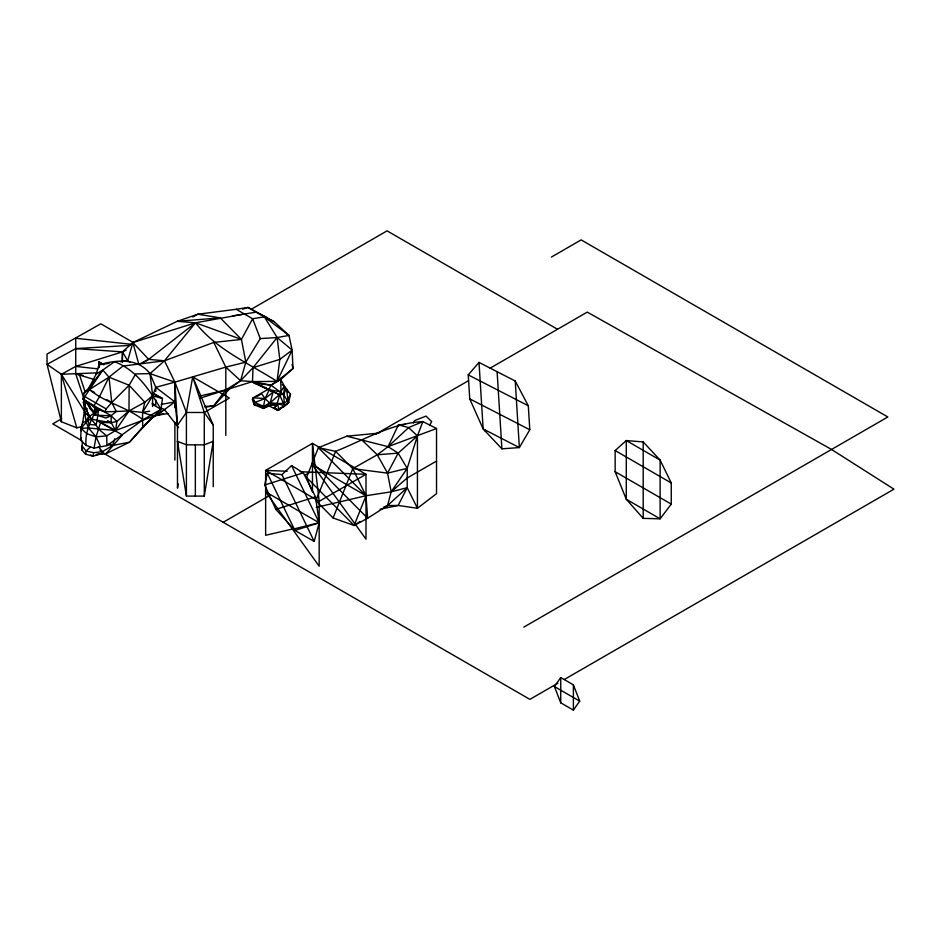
<?xml version="1.0" encoding="UTF-8"?>
<svg xmlns="http://www.w3.org/2000/svg" width="941" height="941" viewBox="0 0 941 941"><rect width="100%" height="100%" fill="white"/><g stroke="black" fill="none" stroke-linecap="round" stroke-linejoin="round"><path stroke-width="1.41" d="M98.97 367.59L98.805 361.767L103.898 364.708M155.736 399.866L155.736 405.442L152.113 403.348M155.747 391.515L155.759 387.339L150.007 373.624C137.433 357.58 116.39 359.815 98.981 364.779L96.182 374.13L88.96 387.857L84.114 392.915L83.067 399.196L96.723 408.535C91.453 420.274 84.655 431.507 86.054 445.364L94.076 448.104L106.968 445.622L143.056 419.757L160.982 409.288L162.464 398.525L153.559 393.373M82.408 426.344L76.797 427.861L61.353 421.733L61.4 374.283L75.739 366.402L122.471 351.887L132.869 342.548L177.226 321.316L197.798 314.223L236.226 309.295L252.623 318.752L260.281 338.584L245.824 362.156L225.805 367.108L174.885 382.14L150.007 373.624L135.704 373.942L129.14 385.245L128.988 410.958L115.649 430.484L106.674 435.871L96.041 436.871L86.643 433.648L81.067 428.226L82.784 422.086L85.831 401.16L83.067 399.196L102.792 370.025L114.508 361.709C136.492 369.895 149.501 389.927 160.982 409.288L142.691 427.002L129.458 442.223L105.992 453.703L96.441 454.609M152.548 406.583L152.642 395.761L150.007 373.624L164.475 360.791L195.505 322.787L244.425 314.023M86.054 445.364L80.679 440.364L81.067 428.226L87.96 420.356L91.171 419.215L111.179 422.709L116.884 421.439L128.988 410.958L144.808 402.207L152.642 395.761L155.759 387.339L174.885 382.14L186.412 412.487L186.412 496.095L204.291 496.095L213.231 441.305L204.291 444.834L186.412 444.834L177.473 441.305L186.412 496.095M122.13 362.014L122.471 351.887L126.212 350.158M96.182 374.13L102.792 370.025L108.98 377.141L129.14 385.245L144.808 402.207L142.538 412.452L142.691 427.002L151.807 417.898L164.475 409.57L178.519 427.626M81.349 430.684L81.067 428.226L88.548 428.026L115.649 430.484L116.884 421.439L111.109 415.757L83.067 399.196L98.57 409.594L97.052 420.686L122.365 434.907L105.992 453.703L102.734 453.303L92.9 456.22L85.396 454.103L81.726 449.774L82.467 441.658M281.124 378.011L280.759 379.494L284.547 386.457L283.653 394.514L284.535 405.747L277.419 410.123L268.491 405.653M283.641 406.947L288.569 402.713L283.653 394.514L279.524 394.644L268.867 389.692L270.949 385.151L277.042 381.364L279.806 359.403L277.136 337.548L264.374 316.858L248.059 307.436L236.226 309.295M95.817 414.263L94.735 414.899L93.971 413.205L94.829 407.441L94.735 414.899L97.664 415.334L111.109 415.757L116.249 411.464L128.988 410.958L142.538 412.452L153.618 416.216L115.649 430.484L100.628 422.427L96.041 436.871L94.076 448.104M485.144 431.084L485.321 430.072M268.867 388.915L253 397.843L252.4 399.396L254.07 404.654L263.151 408.441L265.056 398.561L269.455 389.433M186.412 412.487L192.705 376.87L229.345 398.031L204.291 412.487L186.412 412.487L177.473 425.132L177.473 488.156L178.284 483.897M81.232 430.755L82.784 422.086L86.078 421.827L88.842 415.616L83.384 402.101L84.396 399.513M97.052 420.686L96.123 425.061L98.287 428.884L106.674 435.871L106.968 445.622M264.703 485.003L267.291 473.252L281.947 474.629L291.569 465.595L303.331 472.829L315.541 496.848L319.175 522.761L314.2 541.428L294.898 530.418L275.842 509.363L264.703 485.003L303.331 472.829M284.547 386.457C278.242 392.432 279.653 401.913 274.09 408.159L277.419 410.123L279.206 409.817L288.569 402.713L290.487 394.267L284.547 386.457L282.218 384.74M155.759 387.339L174.885 401.889L156.582 415.416L151.807 417.898L129.458 442.223L112.649 445.458L102.44 451.68L93.724 452.68L92.9 456.22L90.665 454.926M80.679 440.364L81.302 437.988M333.102 517.985L352.757 468.642L377.259 454.785L388.08 446.657L408.617 427.602L422.862 421.592C391.585 423.156 364.108 439.941 335.608 451.339L315.953 500.683L333.102 517.985L354.145 525.49L367.637 518.244L387.551 505.552L391.174 491.825L407.206 468.324L417.439 435.895L422.862 421.592L436.53 428.508L436.53 493.637L417.439 508.281L398.172 505.446L387.551 505.552L383.693 507.14M290.487 394.267L287.346 400.666L284.347 403.36L277.289 403.513L276.63 405.559L271.643 404.936L263.151 408.441L270.126 402.772L273.043 392.174L252.47 381.587L240.59 380.717L225.805 389.939L200.715 397.972M81.726 449.774L82.467 447.328M96.7 408.523L94.735 414.899L98.57 409.594L104.91 411.817L116.249 411.464L111.767 402.513L108.98 377.141L122.965 366.073L164.475 360.791L213.772 342.418L241.437 339.419L252.623 318.752L264.374 316.858L274.172 321.693L288.981 335.431L292.145 350.076L292.98 368.531L280.759 379.494L270.949 385.151L254.446 383.269L252.329 381.423M107.239 444.552L112.649 445.458L114.755 438.706M270.737 404.512L271.643 404.936L265.056 398.561L253 397.843L254.811 402.477L254.07 404.654L263.703 406.406L270.126 402.772L279.524 394.644L284.535 405.747L278.607 409.394M100.428 446.305L96.041 436.871L88.548 428.026L86.078 421.827L83.384 402.101L85.831 401.16L92.559 410.041L93.971 413.205L89.536 416.345L87.96 420.356L89.042 424.438L96.123 425.061L91.171 419.215L85.113 407.665L87.489 409.029M267.291 473.252L294.898 530.418L319.175 522.761L265.633 491.849L292.404 529.03L265.633 535.288L265.633 470.406L312.459 443.376L312.459 492.049L306.531 477.44L318.376 447.681L346.747 436.201L379.07 433.095M306.531 477.44L354.145 525.49L366.002 495.731L352.757 468.642L335.608 451.339L318.376 447.681L366.002 495.731L367.637 518.244L312.459 462.56M129.14 385.245L111.767 402.513L106.18 408.912L104.91 411.817L93.394 406.712L99.323 396.973L108.98 377.141L84.114 392.915M288.064 392.197L286.323 388.562L283.653 394.514L270.949 385.151L252.47 381.587L225.805 389.939L199.598 396.09M405.536 424.356L398.455 424.826L388.08 446.657L346.747 436.201M264.374 316.858L288.981 335.431L277.136 337.548L253.035 367.66L252.47 381.587L277.042 381.364L292.145 350.076L277.136 337.548L260.281 338.584M436.53 428.508L388.08 446.657L398.172 453.139L407.206 468.324L407.206 487.673L398.172 505.446L380.046 509.21M316.282 507.364L366.002 495.731L391.174 491.825L387.551 473.135L398.172 453.139L417.439 435.895L408.617 427.602L398.455 424.826M413.311 423.015L414.722 420.533L426.026 416.098L431.672 421.615L429.555 425.344M529.795 429.743L519.361 447.575L501.906 448.833L483.145 428.955L469.735 398.878L468.242 374.894L479.016 362.403L515.233 381.023L528.301 405.771L529.795 429.743L469.735 398.878M554.414 686.542L560.742 677.544L573.387 684.848L579.703 701.139L573.387 710.137L560.742 702.833L554.414 686.542L579.703 701.139M225.805 389.939L213.772 405.818L205.197 407.253M671.262 504.105L660.123 518.809L643.197 518.362L626.283 499.271L615.143 471.712L615.143 450.563L626.283 440.564L643.197 441.929L660.123 460.102L671.262 482.956L671.262 504.105L615.143 471.712M102.792 370.025L88.96 387.857L89.736 389.786C105.604 402.877 126.753 407.065 143.056 419.757M89.96 447.375L86.078 451.08L85.796 453.88M417.439 435.895L417.439 508.281L407.206 487.673L391.174 491.825L394.832 488.426M387.551 505.552L407.206 487.673M391.174 491.825L407.206 477.993L436.53 461.078M204.997 406.488L213.772 405.818L229.851 388.633L240.59 380.717L245.824 362.156L241.437 339.419L220.253 317.87L177.226 321.316L195.505 322.787C216.383 349.582 248.953 363.426 277.042 381.364L292.98 368.531L292.086 364.485M252.4 399.396L254.811 402.477L265.056 398.561L273.043 392.174M143.761 362.179L148.678 359.344L195.505 322.787L241.437 339.419M292.145 350.076L279.806 359.403L253.035 367.66L240.59 380.717L225.805 367.108L213.772 342.418M354.145 525.49L359.921 521.561M256.999 396.526L261.598 393.667L265.056 398.561M61.659 418.745L52.755 423.885L82.008 440.776M251.059 309.401L387.08 230.863L557.519 329.268M551.414 257.058L581.15 239.896L887.845 416.969L523.784 627.153M223.193 522.29L270.232 495.131M304.555 475.323L309.636 472.382M375.741 434.224L468.536 380.646M490.143 368.166L587.255 312.106L831.55 449.469L893.95 489.179L564.259 679.52M557.895 683.19L529.889 699.363L103.628 453.256M130.258 345.382L75.739 348.593L47.05 364.367L61.353 421.733L61.353 417.863M192.787 316.976L197.798 314.223L220.253 317.87M263.151 408.441L269.467 405.171M161.205 404.418L174.885 401.889L177.473 425.132L174.885 382.14L164.475 360.791L148.678 359.344L138.845 364.426L132.869 342.548L195.505 322.787M277.042 381.364L280.759 379.494L281.077 381.975M115.649 430.484L111.179 422.709L111.109 415.757L105.945 418.027L97.664 415.334M242.684 309.177L248.059 307.436L274.172 321.693M275.842 509.363L315.541 496.848M163.534 413.617L156.582 415.416L168.016 413.487M352.757 468.642L387.551 473.135L407.206 468.324M96.347 454.503L102.734 453.303L102.44 451.68L98.346 446.575M149.666 411.158L142.538 412.452L152.642 395.761L162.464 398.525L154.206 394.279M232.474 315.917L256.223 312.153L267.456 317.811M109.027 363.355L98.981 364.779L99.158 367.366M120.507 361.744L127.682 360.732L130.164 362.167M361.497 439.635L377.259 454.785L398.172 453.139M97.652 372.824L61.4 374.283L47.05 364.367L47.05 354.051L100.793 323.81L133.634 342.771M100.628 422.427L111.179 422.709L107.627 420.662M287.134 471.241L265.633 470.406L319.175 501.318L366.002 474.288L366.002 539.169L312.459 464.819L366.002 495.731M300.038 471.735L366.002 474.288L312.459 443.376L319.175 501.318L319.175 566.2L292.557 529.254L319.175 522.761L291.569 465.595M75.739 348.593L122.471 351.887L127.682 360.732L132.869 342.548L148.678 359.344M271.467 405.571L270.126 402.772L277.289 403.513L284.535 405.747M131.693 344.335L75.739 338.278L75.739 373.883L84.443 400.16M75.739 366.402L97.652 368.848M261.445 385.492L263.703 387.269L266.256 387.61M93.724 452.68L86.078 451.08L82.09 445.963M82.867 375.412L75.739 373.883L95.253 379.835M109.815 415.322L111.109 415.757M270.126 402.772L276.63 405.559L274.09 408.159L279.206 409.817L277.289 403.513M92.159 418.027L92.771 418.286M254.811 402.477L263.703 406.406M279.524 394.644L263.703 387.269M160.735 407.806L164.475 409.57M468.242 374.894L528.301 405.771M615.143 450.563L671.262 482.956M286.64 334.079L288.981 335.431M152.383 404.324L160.982 409.288M89.736 389.786L94.629 392.62M106.874 399.69L111.767 402.513M84.561 396.432L106.18 408.912M99.734 409.182L103.534 411.37M89.536 416.345L84.29 412.381L89.077 415.663M109.191 443.47L112.649 445.458M99.958 450.257L102.44 451.68M86.713 414.299L88.842 415.616M103.275 364.614L98.805 361.767L99.158 367.131M85.831 401.16L90.36 409.029L93.971 413.205M252.706 381.234L254.446 383.269L268.867 389.692L280.971 391.832L280.759 379.494M213.231 425.132L192.705 376.87L204.291 412.487L213.231 425.132L213.231 486.685M85.29 412.558L61.4 374.283L76.797 427.861M377.259 454.785L387.551 473.135M281.947 474.629L314.2 541.428M79.409 374.624L85.36 392.609M89.442 405.536L90.36 409.029M177.473 441.305L178.425 445.469M286.323 388.562L288.569 402.713M515.233 381.023L519.361 447.575L483.145 428.955L479.016 362.403M497.119 371.719L501.906 448.833M643.197 441.929L643.197 518.362M573.387 684.848L573.387 710.137M560.742 677.544L560.742 702.833M225.805 367.108L225.805 435.412M204.291 412.487L204.291 496.095M195.352 444.834L195.352 496.095M174.885 382.14L174.885 407.712M174.885 422.262L174.885 460.09M122.471 351.887L122.471 361.756M660.123 460.102L626.283 440.564L626.283 499.271L660.123 518.809L660.123 460.102"/></g></svg>
